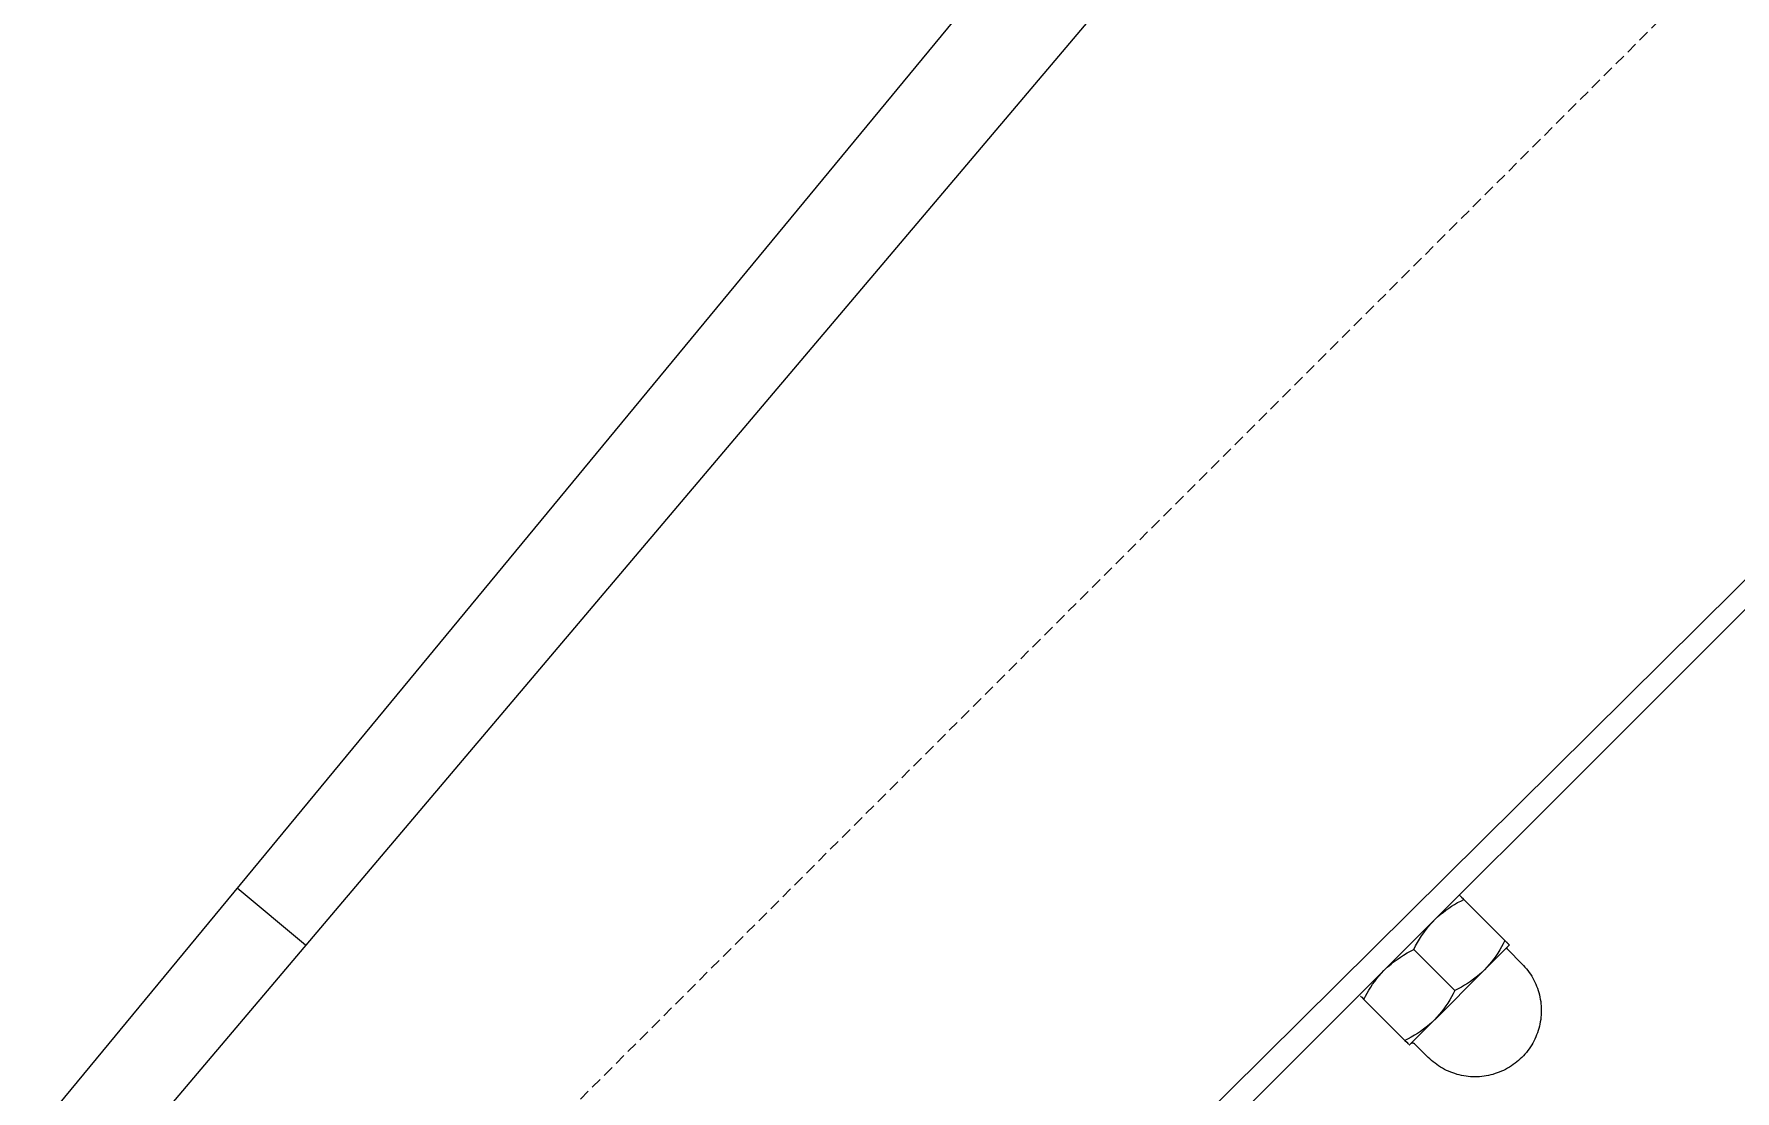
# Model space of a CAD drawing. Header units: millimetres. Extents: x -111 to 4919, y -143 to 3304.
# Drawn here: x 1692.5 to 1885, y 1408.8 to 1528.4 of the extents above; entities that cross this region are included whole.
import ezdxf

# ---------------------------------------------------------------- set-up
doc = ezdxf.new("R2010")
doc.units = ezdxf.units.MM
doc.linetypes.add('HIDDEN', pattern=[1.905, 1.27, -0.635])
for name, color, linetype, lineweight in [('ZANO_R', 7, 'Continuous', 0), ('ZANO_R_przerywana', 7, 'HIDDEN', 0), ('ZANO_W', 1, 'Continuous', 0)]:
    doc.layers.add(name, color=color, linetype=linetype, lineweight=lineweight)
doc.styles.add('Arial', font='arial.ttf')
doc.styles.get("Standard").update_dxf_attribs({"font": 'ARIALUNI.TTF'})
doc.dimstyles.new('pl i ang', dxfattribs={"dimtxt": 50, "dimasz": 50, "dimexe": 1.25, "dimexo": 0.625, "dimgap": 10, "dimtad": 1, "dimtoh": 1, "dimtxsty": 'Standard', "dimcen": 2.5, "dimclrd": 1, "dimclre": 1, "dimclrt": 1, "dimadec": 0, "dimazin": 0, "dimtfac": 1, "dimtmove": 0, "dimatfit": 3, "dimfxl": 1, "dimarcsym": 1})

# ---------------------------------------------------------------- blocks, each defined once
blk = doc.blocks.new('*D479')
at = {"layer": 'ZANO_W', "color": 1, "lineweight": -2}
for p, q in [((454.43, 1329.86), (562.95, 1221.33)), ((1752.67, 1329.86), (1644.14, 1221.33))]:
    blk.add_line(p, q, dxfattribs=at)
blk.add_arc((1103.55, 680.74), 774.52, 47.95937, 132.04063, dxfattribs=at)
at = {"layer": 'ZANO_W', "color": 1}
for points in [[(580.3, 1260.78), (589.48, 1251.11), (555.88, 1228.4)], [(1617.62, 1251.11), (1626.8, 1260.78), (1651.22, 1228.4)]]:
    blk.add_solid(points, dxfattribs=at)
at = {"layer": 'ZANO_W', "color": 1, "insert": (1103.55, 1485.93), "char_height": 40, "attachment_point": 5, "style": 'Arial'}
blk.add_mtext('90%%d', dxfattribs=at)

msp = doc.modelspace()

# ---------------------------------------------------------------- linework, layer by layer
at = {"layer": 'ZANO_R'}
for p, q in [((1693.02, 1404.56), (1974.73, 1745.7)), ((1986.27, 1736.05), (1700.41, 1398.38)), ((1760.87, 1342.49), (2075.07, 1653.96)), ((2070.87, 1648.06), (1766.82, 1344)), ((1723.19, 1425.29), (1715.47, 1431.75)), ((1853.79, 1430.97), (1853.79, 1430.98)), ((1853.8, 1430.96), (1853.8, 1430.97)), ((1853.82, 1430.95), (1853.81, 1430.96)), ((1853.89, 1430.88), (1853.87, 1430.9)), ((1853.89, 1430.88), (1853.9, 1430.87)), ((1853.92, 1430.84), (1853.9, 1430.87)), ((1853.92, 1430.84), (1853.93, 1430.84)), ((1853.96, 1430.81), (1853.93, 1430.84)), ((1853.94, 1430.29), (1854.29, 1430.47)), ((1853.96, 1430.81), (1853.96, 1430.8)), ((1853.99, 1430.78), (1853.96, 1430.8)), ((1853.99, 1430.78), (1854, 1430.76)), ((1854.02, 1430.74), (1854, 1430.76)), ((1854.02, 1430.74), (1854.24, 1430.53)), ((1854.29, 1430.47), (1854.24, 1430.53)), ((1854.29, 1430.47), (1858.94, 1425.82)), ((1851.33, 1428.5), (1851.63, 1428.76)), ((1851.63, 1428.76), (1851.94, 1429.01)), ((1851.94, 1429.01), (1852.26, 1429.25)), ((1852.26, 1429.25), (1852.58, 1429.48)), ((1852.58, 1429.48), (1852.91, 1429.7)), ((1852.91, 1429.7), (1853.25, 1429.91)), ((1853.25, 1429.91), (1853.59, 1430.11)), ((1853.59, 1430.11), (1853.94, 1430.29)), ((1849.51, 1426.34), (1849.76, 1426.71)), ((1849.76, 1426.71), (1850.02, 1427.06)), ((1850.02, 1427.06), (1850.29, 1427.4)), ((1850.29, 1427.4), (1850.58, 1427.74)), ((1850.58, 1427.74), (1850.88, 1428.06)), ((1851.04, 1428.23), (1851.33, 1428.5)), ((1848.24, 1424.62), (1848.64, 1424.81)), ((1848.64, 1424.81), (1848.84, 1425.21)), ((1853.28, 1420.17), (1848.64, 1424.81)), ((1848.84, 1425.21), (1849.05, 1425.59)), ((1849.05, 1425.59), (1849.27, 1425.97)), ((1849.27, 1425.97), (1849.51, 1426.34)), ((1859.45, 1425.32), (1856.67, 1422.54)), ((1858.36, 1424.75), (1858.14, 1424.4)), ((1858.57, 1425.1), (1858.36, 1424.75)), ((1858.76, 1425.46), (1858.57, 1425.1)), ((1858.94, 1425.82), (1858.76, 1425.46)), ((1858.94, 1425.82), (1859.01, 1425.76)), ((1859.05, 1425.71), (1859.01, 1425.76)), ((1859.05, 1425.71), (1859.08, 1425.69)), ((1859.1, 1425.66), (1859.08, 1425.69)), ((1859.1, 1425.66), (1859.15, 1425.62)), ((1859.15, 1425.62), (1859.18, 1425.59)), ((1859.15, 1425.62), (1859.15, 1425.62)), ((1859.19, 1425.57), (1859.18, 1425.59)), ((1859.19, 1425.57), (1859.21, 1425.55)), ((1859.2, 1425.02), (1859.21, 1425.03)), ((1859.2, 1425.01), (1859.2, 1425.02)), ((1859.2, 1425.02), (1859.2, 1425.02)), ((1859.2, 1425), (1859.2, 1425.01)), ((1859.2, 1424.99), (1859.2, 1425)), ((1859.2, 1424.98), (1859.2, 1424.99)), ((1859.2, 1424.97), (1859.2, 1424.98)), ((1859.2, 1424.96), (1859.2, 1424.97)), ((1859.2, 1424.97), (1859.2, 1424.97)), ((1859.2, 1424.95), (1859.2, 1424.96)), ((1859.2, 1424.94), (1859.2, 1424.95)), ((1859.2, 1424.93), (1859.2, 1424.94)), ((1859.2, 1424.92), (1859.2, 1424.93)), ((1859.2, 1424.91), (1859.2, 1424.92)), ((1859.21, 1424.9), (1859.2, 1424.91)), ((1859.2, 1424.91), (1859.2, 1424.91)), ((1859.24, 1425.53), (1859.21, 1425.55)), ((1859.21, 1425.05), (1859.21, 1425.06)), ((1859.21, 1425.06), (1859.22, 1425.06)), ((1859.21, 1425.04), (1859.21, 1425.05)), ((1859.21, 1425.03), (1859.21, 1425.04)), ((1859.21, 1424.89), (1859.21, 1424.9)), ((1859.21, 1424.88), (1859.21, 1424.89)), ((1859.21, 1424.87), (1859.21, 1424.88)), ((1859.22, 1424.87), (1859.21, 1424.87)), ((1859.22, 1425.08), (1859.23, 1425.09)), ((1859.22, 1425.07), (1859.22, 1425.08)), ((1859.22, 1425.06), (1859.22, 1425.07)), ((1859.22, 1424.86), (1859.22, 1424.87)), ((1859.22, 1424.85), (1859.22, 1424.86)), ((1859.23, 1424.84), (1859.22, 1424.85)), ((1859.23, 1425.09), (1859.24, 1425.1)), ((1859.23, 1425.09), (1859.23, 1425.09)), ((1859.24, 1424.83), (1859.23, 1424.84)), ((1859.23, 1424.84), (1859.23, 1424.84)), ((1859.24, 1425.53), (1859.25, 1425.52)), ((1859.24, 1425.11), (1859.25, 1425.12)), ((1859.24, 1425.1), (1859.24, 1425.11)), ((1859.24, 1424.82), (1859.24, 1424.83)), ((1859.25, 1424.81), (1859.24, 1424.82)), ((1859.27, 1425.49), (1859.25, 1425.52)), ((1859.25, 1425.12), (1859.26, 1425.13)), ((1859.25, 1425.12), (1859.25, 1425.12)), ((1859.26, 1424.8), (1859.25, 1424.81)), ((1859.25, 1424.81), (1859.25, 1424.81)), ((1859.26, 1424.79), (1859.26, 1424.8)), ((1859.27, 1424.79), (1859.26, 1424.79)), ((1859.27, 1425.49), (1859.28, 1425.48)), ((1860.86, 1423.2), (1859.27, 1424.79)), ((1859.31, 1425.46), (1859.28, 1425.48)), ((1859.31, 1425.46), (1859.31, 1425.45)), ((1859.34, 1425.42), (1859.31, 1425.45)), ((1859.34, 1425.42), (1859.35, 1425.42)), ((1859.37, 1425.4), (1859.35, 1425.42)), ((1859.39, 1425.37), (1859.38, 1425.39)), ((1859.41, 1425.35), (1859.41, 1425.36)), ((1859.43, 1425.34), (1859.42, 1425.34)), ((1859.44, 1425.33), (1859.43, 1425.33)), ((1859.45, 1425.32), (1859.44, 1425.33)), ((1845.39, 1422.57), (1845.71, 1422.87)), ((1845.71, 1422.87), (1846.05, 1423.16)), ((1846.05, 1423.16), (1846.39, 1423.43)), ((1846.39, 1423.43), (1846.74, 1423.69)), ((1846.74, 1423.69), (1847.11, 1423.94)), ((1847.11, 1423.94), (1847.48, 1424.18)), ((1847.48, 1424.18), (1847.86, 1424.41)), ((1847.86, 1424.41), (1848.24, 1424.62)), ((1856.9, 1422.79), (1856.62, 1422.49)), ((1857.17, 1423.09), (1856.9, 1422.79)), ((1857.43, 1423.41), (1857.17, 1423.09)), ((1857.68, 1423.73), (1857.43, 1423.41)), ((1857.92, 1424.06), (1857.68, 1423.73)), ((1858.14, 1424.4), (1857.92, 1424.06)), ((1860.86, 1423.2), (1861.04, 1423.01)), ((1861.04, 1423.01), (1861.21, 1422.82)), ((1861.21, 1422.82), (1861.38, 1422.63)), ((1843.75, 1420.54), (1843.97, 1420.87)), ((1843.97, 1420.87), (1844.21, 1421.19)), ((1844.21, 1421.19), (1844.45, 1421.51)), ((1844.45, 1421.51), (1844.7, 1421.82)), ((1844.7, 1421.82), (1844.96, 1422.12)), ((1844.96, 1422.12), (1845.22, 1422.41)), ((1856.55, 1422.42), (1851.03, 1416.9)), ((1854.71, 1420.96), (1854.36, 1420.75)), ((1855.05, 1421.19), (1854.71, 1420.96)), ((1855.38, 1421.43), (1855.05, 1421.19)), ((1855.7, 1421.68), (1855.38, 1421.43)), ((1856.01, 1421.94), (1855.7, 1421.68)), ((1856.32, 1422.21), (1856.01, 1421.94)), ((1856.62, 1422.49), (1856.32, 1422.21)), ((1861.38, 1422.63), (1861.53, 1422.43)), ((1861.53, 1422.43), (1861.68, 1422.22)), ((1861.68, 1422.22), (1861.83, 1422.01)), ((1861.83, 1422.01), (1861.97, 1421.79)), ((1861.97, 1421.79), (1862.09, 1421.57)), ((1862.09, 1421.57), (1862.22, 1421.34)), ((1862.22, 1421.34), (1862.33, 1421.12)), ((1862.33, 1421.12), (1862.44, 1420.88)), ((1862.44, 1420.88), (1862.53, 1420.65)), ((1842.48, 1419.66), (1842.48, 1419.65)), ((1842.48, 1419.65), (1842.49, 1419.65)), ((1842.5, 1419.64), (1842.5, 1419.64)), ((1842.61, 1419.53), (1842.61, 1419.53)), ((1842.61, 1419.53), (1842.61, 1419.52)), ((1842.61, 1419.52), (1842.65, 1419.49)), ((1842.65, 1419.49), (1842.68, 1419.45)), ((1842.65, 1419.49), (1842.65, 1419.49)), ((1842.68, 1419.45), (1842.69, 1419.45)), ((1842.69, 1419.45), (1842.73, 1419.41)), ((1842.73, 1419.41), (1842.98, 1419.16)), ((1842.98, 1419.16), (1843.16, 1419.51)), ((1842.98, 1419.16), (1847.63, 1414.51)), ((1843.16, 1419.51), (1843.35, 1419.86)), ((1843.35, 1419.86), (1843.55, 1420.2)), ((1843.55, 1420.2), (1843.75, 1420.54)), ((1852.7, 1419.09), (1852.49, 1418.74)), ((1852.91, 1419.44), (1852.7, 1419.09)), ((1853.1, 1419.8), (1852.91, 1419.44)), ((1853.28, 1420.17), (1853.1, 1419.8)), ((1853.65, 1420.35), (1853.28, 1420.17)), ((1854.01, 1420.54), (1853.65, 1420.35)), ((1854.36, 1420.75), (1854.01, 1420.54)), ((1862.53, 1420.65), (1862.62, 1420.41)), ((1862.62, 1420.41), (1862.71, 1420.16)), ((1862.71, 1420.16), (1862.78, 1419.92)), ((1862.78, 1419.92), (1862.84, 1419.67)), ((1862.84, 1419.67), (1862.9, 1419.42)), ((1862.9, 1419.42), (1862.95, 1419.17)), ((1862.95, 1419.17), (1862.99, 1418.92)), ((1862.99, 1418.92), (1863.02, 1418.66)), ((1851.24, 1417.13), (1850.96, 1416.83)), ((1851.51, 1417.44), (1851.24, 1417.13)), ((1851.77, 1417.75), (1851.51, 1417.44)), ((1852.02, 1418.07), (1851.77, 1417.75)), ((1852.26, 1418.41), (1852.02, 1418.07)), ((1852.49, 1418.74), (1852.26, 1418.41)), ((1863.02, 1417.13), (1862.99, 1416.87)), ((1863.02, 1418.66), (1863.04, 1418.41)), ((1863.04, 1417.38), (1863.02, 1417.13)), ((1863.04, 1418.41), (1863.05, 1418.15)), ((1863.05, 1417.64), (1863.04, 1417.38)), ((1863.05, 1418.15), (1863.06, 1417.89)), ((1863.06, 1417.89), (1863.05, 1417.64)), ((1850.91, 1416.78), (1848.13, 1414.01)), ((1848.7, 1415.09), (1848.35, 1414.89)), ((1849.05, 1415.31), (1848.7, 1415.09)), ((1849.39, 1415.54), (1849.05, 1415.31)), ((1849.72, 1415.77), (1849.39, 1415.54)), ((1850.04, 1416.02), (1849.72, 1415.77)), ((1850.36, 1416.28), (1850.04, 1416.02)), ((1850.66, 1416.55), (1850.36, 1416.28)), ((1850.96, 1416.83), (1850.66, 1416.55)), ((1862.53, 1415.14), (1862.44, 1414.91)), ((1862.62, 1415.38), (1862.53, 1415.14)), ((1862.71, 1415.63), (1862.62, 1415.38)), ((1862.78, 1415.87), (1862.71, 1415.63)), ((1862.84, 1416.12), (1862.78, 1415.87)), ((1862.9, 1416.37), (1862.84, 1416.12)), ((1862.95, 1416.62), (1862.9, 1416.37)), ((1862.99, 1416.87), (1862.95, 1416.62)), ((1847.99, 1414.69), (1847.63, 1414.51)), ((1847.63, 1414.51), (1847.84, 1414.3)), ((1847.84, 1414.3), (1848, 1414.14)), ((1848.35, 1414.89), (1847.99, 1414.69)), ((1848, 1414.14), (1848.03, 1414.11)), ((1848.03, 1414.11), (1848.03, 1414.11)), ((1848.09, 1414.04), (1848.11, 1414.03)), ((1848.11, 1414.02), (1848.12, 1414.01)), ((1848.12, 1414.01), (1848.13, 1414.01)), ((1848.32, 1414.19), (1848.33, 1414.2)), ((1848.33, 1414.2), (1848.34, 1414.2)), ((1848.34, 1414.2), (1848.34, 1414.21)), ((1848.34, 1414.21), (1848.35, 1414.21)), ((1848.35, 1414.21), (1848.36, 1414.22)), ((1848.36, 1414.22), (1848.37, 1414.22)), ((1848.37, 1414.22), (1848.37, 1414.23)), ((1848.37, 1414.23), (1848.38, 1414.23)), ((1848.38, 1414.23), (1848.39, 1414.24)), ((1848.39, 1414.24), (1848.4, 1414.24)), ((1848.4, 1414.24), (1848.4, 1414.24)), ((1848.4, 1414.24), (1848.41, 1414.24)), ((1848.41, 1414.24), (1848.42, 1414.25)), ((1848.42, 1414.25), (1848.43, 1414.25)), ((1848.43, 1414.25), (1848.44, 1414.25)), ((1848.44, 1414.25), (1848.45, 1414.25)), ((1848.45, 1414.25), (1848.46, 1414.25)), ((1848.46, 1414.25), (1848.46, 1414.25)), ((1848.46, 1414.25), (1848.47, 1414.25)), ((1848.47, 1414.25), (1848.48, 1414.26)), ((1848.48, 1414.26), (1848.49, 1414.26)), ((1848.49, 1414.26), (1848.5, 1414.25)), ((1848.5, 1414.25), (1848.51, 1414.25)), ((1848.51, 1414.25), (1848.52, 1414.25)), ((1848.52, 1414.25), (1848.53, 1414.25)), ((1848.53, 1414.25), (1848.53, 1414.25)), ((1848.53, 1414.25), (1848.54, 1414.25)), ((1848.54, 1414.25), (1848.55, 1414.25)), ((1848.55, 1414.25), (1848.56, 1414.24)), ((1848.56, 1414.24), (1848.57, 1414.24)), ((1848.57, 1414.24), (1848.58, 1414.24)), ((1848.58, 1414.24), (1848.58, 1414.24)), ((1848.58, 1414.24), (1848.59, 1414.23)), ((1848.59, 1414.23), (1848.6, 1414.23)), ((1848.6, 1414.23), (1848.61, 1414.22)), ((1848.61, 1414.22), (1848.62, 1414.22)), ((1848.62, 1414.22), (1848.62, 1414.21)), ((1848.62, 1414.21), (1848.63, 1414.21)), ((1848.63, 1414.21), (1848.64, 1414.2)), ((1848.64, 1414.2), (1848.64, 1414.2)), ((1848.64, 1414.2), (1848.65, 1414.19)), ((1848.65, 1414.19), (1848.66, 1414.19)), ((1848.66, 1414.19), (1848.66, 1414.18)), ((1848.66, 1414.18), (1850.25, 1412.59)), ((1861.38, 1413.16), (1861.21, 1412.97)), ((1861.53, 1413.36), (1861.38, 1413.16)), ((1861.68, 1413.57), (1861.53, 1413.36)), ((1861.83, 1413.78), (1861.68, 1413.57)), ((1861.97, 1414), (1861.83, 1413.78)), ((1862.09, 1414.22), (1861.97, 1414)), ((1862.22, 1414.44), (1862.09, 1414.22)), ((1862.33, 1414.67), (1862.22, 1414.44)), ((1862.44, 1414.91), (1862.33, 1414.67)), ((1850.44, 1412.41), (1850.25, 1412.59)), ((1850.63, 1412.24), (1850.44, 1412.41)), ((1850.82, 1412.08), (1850.63, 1412.24)), ((1851.03, 1411.92), (1850.82, 1412.08)), ((1851.23, 1411.77), (1851.03, 1411.92)), ((1851.44, 1411.62), (1851.23, 1411.77)), ((1851.66, 1411.49), (1851.44, 1411.62)), ((1851.88, 1411.36), (1851.66, 1411.49)), ((1852.11, 1411.24), (1851.88, 1411.36)), ((1852.34, 1411.12), (1852.11, 1411.24)), ((1859.01, 1411.24), (1858.78, 1411.12)), ((1859.23, 1411.36), (1859.01, 1411.24)), ((1859.45, 1411.49), (1859.23, 1411.36)), ((1859.67, 1411.62), (1859.45, 1411.49)), ((1859.88, 1411.77), (1859.67, 1411.62)), ((1860.09, 1411.92), (1859.88, 1411.77)), ((1860.29, 1412.08), (1860.09, 1411.92)), ((1860.49, 1412.24), (1860.29, 1412.08)), ((1860.68, 1412.41), (1860.49, 1412.24)), ((1860.86, 1412.59), (1860.68, 1412.41)), ((1861.04, 1412.78), (1860.86, 1412.59)), ((1861.21, 1412.97), (1861.04, 1412.78)), ((1852.57, 1411.02), (1852.34, 1411.12)), ((1852.81, 1410.92), (1852.57, 1411.02)), ((1853.05, 1410.83), (1852.81, 1410.92)), ((1853.29, 1410.75), (1853.05, 1410.83)), ((1853.53, 1410.67), (1853.29, 1410.75)), ((1853.78, 1410.61), (1853.53, 1410.67)), ((1854.03, 1410.55), (1853.78, 1410.61)), ((1854.28, 1410.5), (1854.03, 1410.55)), ((1854.54, 1410.46), (1854.28, 1410.5)), ((1854.79, 1410.43), (1854.54, 1410.46)), ((1855.05, 1410.41), (1854.79, 1410.43)), ((1855.3, 1410.4), (1855.05, 1410.41)), ((1855.56, 1410.39), (1855.3, 1410.4)), ((1855.81, 1410.4), (1855.56, 1410.39)), ((1856.07, 1410.41), (1855.81, 1410.4)), ((1856.32, 1410.43), (1856.07, 1410.41)), ((1856.58, 1410.46), (1856.32, 1410.43)), ((1856.83, 1410.5), (1856.58, 1410.46)), ((1857.08, 1410.55), (1856.83, 1410.5)), ((1857.33, 1410.61), (1857.08, 1410.55)), ((1857.58, 1410.67), (1857.33, 1410.61)), ((1857.83, 1410.75), (1857.58, 1410.67)), ((1858.07, 1410.83), (1857.83, 1410.75)), ((1858.31, 1410.92), (1858.07, 1410.83)), ((1858.55, 1411.02), (1858.31, 1410.92)), ((1858.78, 1411.12), (1858.55, 1411.02))]:
    msp.add_line(p, q, dxfattribs=at)
at = {"layer": 'ZANO_R_przerywana'}
msp.add_line((2032.69, 1686.24), (1728.63, 1382.19), dxfattribs=at)

# ---------------------------------------------------------------- dimensions: what is measured, and where the dimension line sits
at = {"layer": 'ZANO_W'}
dim = msp.add_angular_dim_2l(base=(1304.01, 1428.86), line1=((1759.74, 1336.93), (1766.82, 1344)), line2=((440.28, 1344), (447.35, 1336.93)), dimstyle='pl i ang', override={"dimtxt": 40, "dimasz": 40, "dimexe": 10, "dimexo": 10, "dimtoh": 0, "dimdec": 0, "dimtxsty": 'Arial', "dimtdec": 0, "dimtmove": 1}, dxfattribs=at)
dim.commit()
dim.dimension.update_dxf_attribs({"geometry": '*D479', "text_midpoint": (1103.55, 1485.93)})

doc.saveas('drawing.dxf')
